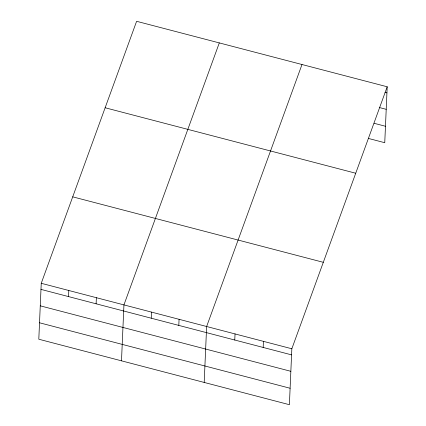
<?xml version="1.0" encoding="UTF-8"?>
<svg xmlns="http://www.w3.org/2000/svg" width="426" height="426" viewBox="0 0 426 426"><rect width="100%" height="100%" fill="white"/><g stroke="black" fill="none" stroke-linecap="round" stroke-linejoin="round"><path stroke-width="0.64" d="M41.247 283.295L38.803 339.224L289.392 404.7L291.837 348.772L387.197 86.776L136.608 21.3L41.247 283.295L291.837 348.772M68.543 296.597L68.81 290.495M96.111 303.797L96.377 297.699M121.495 360.827L123.939 304.904L219.299 42.909M151.241 318.201L151.507 312.104M178.803 325.405L179.069 319.308M204.192 382.436L206.637 326.508L301.997 64.518M234.769 340.028L235.035 333.931M263.167 347.451L263.433 341.354M387.197 86.776L384.753 142.705L368.346 138.418M385.035 92.383L386.93 92.879M379.268 107.506L386.212 109.322M374.113 123.295L385.471 126.261M105.137 107.757L355.726 173.238M72.713 196.839L323.302 262.315M40.981 289.392L291.57 354.869M40.262 305.836L290.851 371.312M39.522 322.78L290.111 388.256"/></g></svg>
